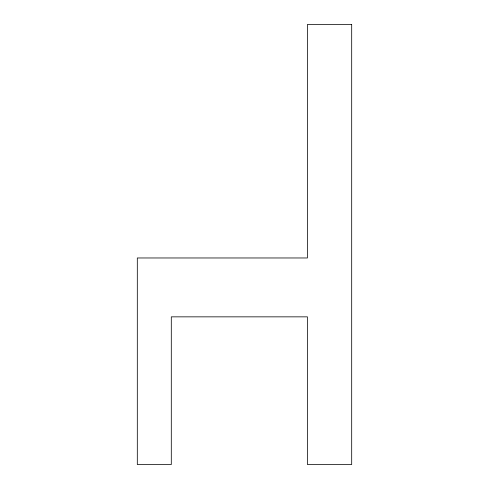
<?xml version="1.0" encoding="UTF-8"?>
<svg xmlns="http://www.w3.org/2000/svg" width="489" height="489" viewBox="0 0 489 489"><rect width="100%" height="100%" fill="white"/><g stroke="black" fill="none" stroke-linecap="round" stroke-linejoin="round"><path stroke-width="0.73" d="M351.689 24.45L307.428 24.45L307.428 257.972L137.311 257.972L137.311 464.55L171.297 464.55L171.297 316.848L307.428 316.848L307.428 464.55L351.689 464.55L351.689 24.45"/></g></svg>
